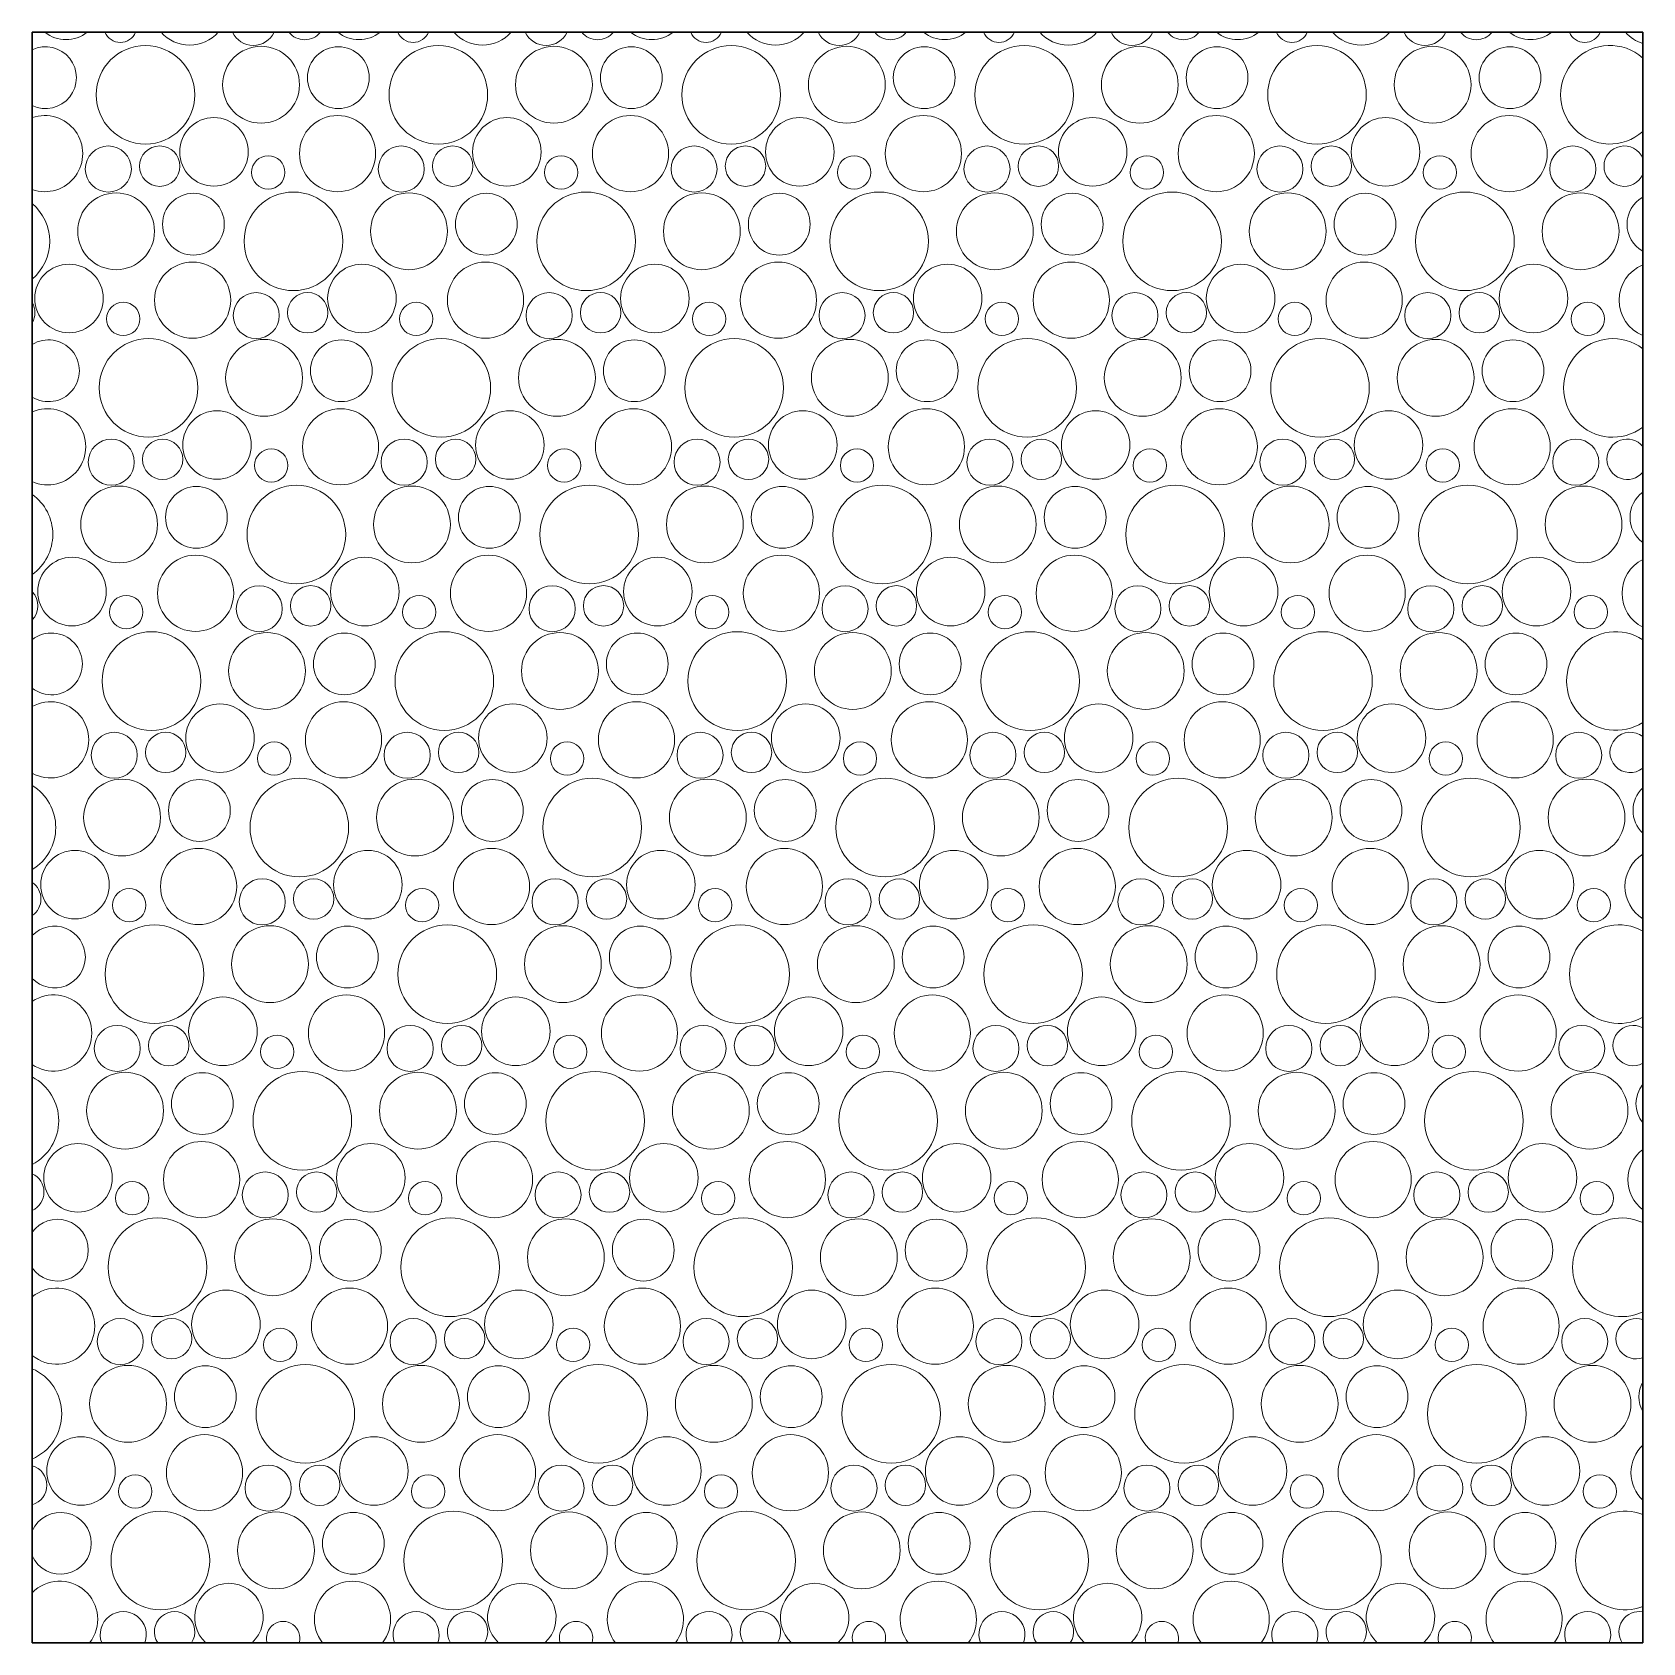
# Model space of a CAD drawing. Header units: centimetres. Extents: x 2952 to 4857, y -1578 to 78.
# Drawn here: x 3645.2 to 3745.2, y -727.1 to -627.1 of the extents above; entities that cross this region are included whole.
import ezdxf

# ---------------------------------------------------------------- set-up
doc = ezdxf.new("R2010")
doc.units = ezdxf.units.CM
doc.header["$MEASUREMENT"] = 0
doc.layers.add('fill', color=7, linetype='Continuous')

# ---------------------------------------------------------------- blocks, each defined once
blk = doc.blocks.new('*X3')
at = {"layer": 'fill', "color": 150, "linetype": 'Continuous', "lineweight": 13}
for centre, radius in [((3652.186, -630.948), 3.061), ((3659.365, -630.325), 2.385), ((3664.166, -629.884), 1.918), ((3670.372, -630.948), 3.061), ((3677.55, -630.325), 2.385), ((3682.352, -629.884), 1.918), ((3688.557, -630.948), 3.061), ((3695.735, -630.325), 2.385), ((3700.537, -629.884), 1.918), ((3706.743, -630.948), 3.061), ((3713.921, -630.325), 2.385), ((3718.722, -629.884), 1.918), ((3724.928, -630.948), 3.061), ((3732.106, -630.325), 2.385), ((3736.908, -629.884), 1.918), ((3656.442, -634.494), 2.128), ((3664.115, -634.602), 2.365), ((3674.627, -634.494), 2.128), ((3682.301, -634.602), 2.365), ((3692.812, -634.494), 2.128), ((3700.486, -634.602), 2.365), ((3710.998, -634.494), 2.128), ((3718.672, -634.602), 2.365), ((3729.183, -634.494), 2.128), ((3736.857, -634.602), 2.365), ((3649.882, -635.557), 1.429), ((3653.073, -635.38), 1.254), ((3659.81, -635.765), 1.034), ((3668.067, -635.557), 1.429), ((3671.258, -635.38), 1.254), ((3677.996, -635.765), 1.034), ((3686.252, -635.557), 1.429), ((3689.444, -635.38), 1.254), ((3696.181, -635.765), 1.034), ((3704.438, -635.557), 1.429), ((3707.629, -635.38), 1.254), ((3714.366, -635.765), 1.034), ((3722.623, -635.557), 1.429), ((3725.814, -635.38), 1.254), ((3732.552, -635.765), 1.034), ((3740.808, -635.557), 1.429), ((3650.365, -639.425), 2.385), ((3655.166, -638.984), 1.918), ((3661.372, -640.047), 3.061), ((3668.55, -639.425), 2.385), ((3673.352, -638.984), 1.918), ((3679.557, -640.047), 3.061), ((3686.735, -639.425), 2.385), ((3691.537, -638.984), 1.918), ((3697.743, -640.047), 3.061), ((3704.921, -639.425), 2.385), ((3709.722, -638.984), 1.918), ((3715.928, -640.047), 3.061), ((3723.106, -639.425), 2.385), ((3727.908, -638.984), 1.918), ((3734.113, -640.047), 3.061), ((3741.292, -639.425), 2.385), ((3647.442, -643.593), 2.128), ((3655.115, -643.702), 2.365), ((3665.627, -643.593), 2.128), ((3673.301, -643.702), 2.365), ((3683.812, -643.593), 2.128), ((3691.486, -643.702), 2.365), ((3701.998, -643.593), 2.128), ((3709.672, -643.702), 2.365), ((3720.183, -643.593), 2.128), ((3727.857, -643.702), 2.365), ((3738.368, -643.593), 2.128), ((3650.81, -644.864), 1.034), ((3659.067, -644.657), 1.429), ((3662.258, -644.48), 1.254), ((3668.996, -644.864), 1.034), ((3677.252, -644.657), 1.429), ((3680.444, -644.48), 1.254), ((3687.181, -644.864), 1.034), ((3695.438, -644.657), 1.429), ((3698.629, -644.48), 1.254), ((3705.366, -644.864), 1.034), ((3713.623, -644.657), 1.429), ((3716.814, -644.48), 1.254), ((3723.552, -644.864), 1.034), ((3731.808, -644.657), 1.429), ((3735, -644.48), 1.254), ((3741.737, -644.864), 1.034), ((3652.372, -649.147), 3.061), ((3659.55, -648.524), 2.385), ((3664.352, -648.083), 1.918), ((3670.557, -649.147), 3.061), ((3677.735, -648.524), 2.385), ((3682.537, -648.083), 1.918), ((3688.743, -649.147), 3.061), ((3695.921, -648.524), 2.385), ((3700.722, -648.083), 1.918), ((3706.928, -649.147), 3.061), ((3714.106, -648.524), 2.385), ((3718.908, -648.083), 1.918), ((3725.113, -649.147), 3.061), ((3732.292, -648.524), 2.385), ((3737.093, -648.083), 1.918), ((3656.627, -652.693), 2.128), ((3664.301, -652.802), 2.365), ((3674.812, -652.693), 2.128), ((3682.486, -652.802), 2.365), ((3692.998, -652.693), 2.128), ((3700.672, -652.802), 2.365), ((3711.183, -652.693), 2.128), ((3718.857, -652.802), 2.365), ((3729.368, -652.693), 2.128), ((3737.042, -652.802), 2.365), ((3650.067, -653.757), 1.429), ((3653.258, -653.58), 1.254), ((3659.996, -653.964), 1.034), ((3668.252, -653.757), 1.429), ((3671.444, -653.58), 1.254), ((3678.181, -653.964), 1.034), ((3686.438, -653.757), 1.429), ((3689.629, -653.58), 1.254), ((3696.366, -653.964), 1.034), ((3704.623, -653.757), 1.429), ((3707.814, -653.58), 1.254), ((3714.552, -653.964), 1.034), ((3722.808, -653.757), 1.429), ((3726, -653.58), 1.254), ((3732.737, -653.964), 1.034), ((3740.994, -653.757), 1.429), ((3650.55, -657.624), 2.385), ((3655.352, -657.183), 1.918), ((3661.557, -658.247), 3.061), ((3668.735, -657.624), 2.385), ((3673.537, -657.183), 1.918), ((3679.743, -658.247), 3.061), ((3686.921, -657.624), 2.385), ((3691.722, -657.183), 1.918), ((3697.928, -658.247), 3.061), ((3705.106, -657.624), 2.385), ((3709.908, -657.183), 1.918), ((3716.113, -658.247), 3.061), ((3723.292, -657.624), 2.385), ((3728.093, -657.183), 1.918), ((3734.299, -658.247), 3.061), ((3741.477, -657.624), 2.385), ((3647.627, -661.793), 2.128), ((3655.301, -661.901), 2.365), ((3665.812, -661.793), 2.128), ((3673.486, -661.901), 2.365), ((3683.998, -661.793), 2.128), ((3691.672, -661.901), 2.365), ((3702.183, -661.793), 2.128), ((3709.857, -661.901), 2.365), ((3720.368, -661.793), 2.128), ((3728.042, -661.901), 2.365), ((3738.554, -661.793), 2.128), ((3659.252, -662.857), 1.429), ((3662.444, -662.679), 1.254), ((3677.438, -662.857), 1.429), ((3680.629, -662.679), 1.254), ((3695.623, -662.857), 1.429), ((3698.814, -662.679), 1.254), ((3713.808, -662.857), 1.429), ((3717, -662.679), 1.254), ((3731.994, -662.857), 1.429), ((3735.185, -662.679), 1.254), ((3650.996, -663.064), 1.034), ((3669.181, -663.064), 1.034), ((3687.366, -663.064), 1.034), ((3705.552, -663.064), 1.034), ((3723.737, -663.064), 1.034), ((3741.922, -663.064), 1.034), ((3652.557, -667.347), 3.061), ((3659.735, -666.724), 2.385), ((3664.537, -666.283), 1.918), ((3670.743, -667.347), 3.061), ((3677.921, -666.724), 2.385), ((3682.722, -666.283), 1.918), ((3688.928, -667.347), 3.061), ((3696.106, -666.724), 2.385), ((3700.908, -666.283), 1.918), ((3707.113, -667.347), 3.061), ((3714.292, -666.724), 2.385), ((3719.093, -666.283), 1.918), ((3725.299, -667.347), 3.061), ((3732.477, -666.724), 2.385), ((3737.279, -666.283), 1.918), ((3656.812, -670.893), 2.128), ((3664.486, -671.001), 2.365), ((3674.998, -670.893), 2.128), ((3682.672, -671.001), 2.365), ((3693.183, -670.893), 2.128), ((3700.857, -671.001), 2.365), ((3711.368, -670.893), 2.128), ((3719.042, -671.001), 2.365), ((3729.554, -670.893), 2.128), ((3737.228, -671.001), 2.365), ((3650.252, -671.957), 1.429), ((3653.444, -671.779), 1.254), ((3668.438, -671.957), 1.429), ((3671.629, -671.779), 1.254), ((3686.623, -671.957), 1.429), ((3689.814, -671.779), 1.254), ((3704.808, -671.957), 1.429), ((3708, -671.779), 1.254), ((3722.994, -671.957), 1.429), ((3726.185, -671.779), 1.254), ((3741.179, -671.957), 1.429), ((3660.181, -672.164), 1.034), ((3678.366, -672.164), 1.034), ((3696.552, -672.164), 1.034), ((3714.737, -672.164), 1.034), ((3732.922, -672.164), 1.034), ((3650.735, -675.824), 2.385), ((3655.537, -675.383), 1.918), ((3661.743, -676.447), 3.061), ((3668.921, -675.824), 2.385), ((3673.722, -675.383), 1.918), ((3679.928, -676.447), 3.061), ((3687.106, -675.824), 2.385), ((3691.908, -675.383), 1.918), ((3698.113, -676.447), 3.061), ((3705.292, -675.824), 2.385), ((3710.093, -675.383), 1.918), ((3716.299, -676.447), 3.061), ((3723.477, -675.824), 2.385), ((3728.279, -675.383), 1.918), ((3734.484, -676.447), 3.061), ((3741.662, -675.824), 2.385), ((3647.812, -679.993), 2.128), ((3655.486, -680.101), 2.365), ((3665.998, -679.993), 2.128), ((3673.672, -680.101), 2.365), ((3684.183, -679.993), 2.128), ((3691.857, -680.101), 2.365), ((3702.368, -679.993), 2.128), ((3710.042, -680.101), 2.365), ((3720.554, -679.993), 2.128), ((3728.228, -680.101), 2.365), ((3738.739, -679.993), 2.128), ((3659.438, -681.056), 1.429), ((3662.629, -680.879), 1.254), ((3677.623, -681.056), 1.429), ((3680.814, -680.879), 1.254), ((3695.808, -681.056), 1.429), ((3699, -680.879), 1.254), ((3713.994, -681.056), 1.429), ((3717.185, -680.879), 1.254), ((3732.179, -681.056), 1.429), ((3735.371, -680.879), 1.254), ((3651.181, -681.264), 1.034), ((3669.366, -681.264), 1.034), ((3687.552, -681.264), 1.034), ((3705.737, -681.264), 1.034), ((3723.922, -681.264), 1.034), ((3742.108, -681.264), 1.034), ((3652.743, -685.546), 3.061), ((3659.921, -684.924), 2.385), ((3664.722, -684.483), 1.918), ((3670.928, -685.546), 3.061), ((3678.106, -684.924), 2.385), ((3682.908, -684.483), 1.918), ((3689.113, -685.546), 3.061), ((3696.292, -684.924), 2.385), ((3701.093, -684.483), 1.918), ((3707.299, -685.546), 3.061), ((3714.477, -684.924), 2.385), ((3719.279, -684.483), 1.918), ((3725.484, -685.546), 3.061), ((3732.662, -684.924), 2.385), ((3737.464, -684.483), 1.918), ((3656.998, -689.092), 2.128), ((3664.672, -689.201), 2.365), ((3675.183, -689.092), 2.128), ((3682.857, -689.201), 2.365), ((3693.368, -689.092), 2.128), ((3701.042, -689.201), 2.365), ((3711.554, -689.092), 2.128), ((3719.228, -689.201), 2.365), ((3729.739, -689.092), 2.128), ((3737.413, -689.201), 2.365), ((3650.438, -690.156), 1.429), ((3653.629, -689.979), 1.254), ((3668.623, -690.156), 1.429), ((3671.814, -689.979), 1.254), ((3686.808, -690.156), 1.429), ((3690, -689.979), 1.254), ((3704.994, -690.156), 1.429), ((3708.185, -689.979), 1.254), ((3723.179, -690.156), 1.429), ((3726.371, -689.979), 1.254), ((3741.365, -690.156), 1.429), ((3660.366, -690.363), 1.034), ((3678.552, -690.363), 1.034), ((3696.737, -690.363), 1.034), ((3714.922, -690.363), 1.034), ((3733.108, -690.363), 1.034), ((3650.921, -694.023), 2.385), ((3655.722, -693.582), 1.918), ((3661.928, -694.646), 3.061), ((3669.106, -694.023), 2.385), ((3673.908, -693.582), 1.918), ((3680.113, -694.646), 3.061), ((3687.292, -694.023), 2.385), ((3692.093, -693.582), 1.918), ((3698.299, -694.646), 3.061), ((3705.477, -694.023), 2.385), ((3710.279, -693.582), 1.918), ((3716.484, -694.646), 3.061), ((3723.662, -694.023), 2.385), ((3728.464, -693.582), 1.918), ((3734.669, -694.646), 3.061), ((3741.848, -694.023), 2.385), ((3655.672, -698.301), 2.365), ((3673.857, -698.301), 2.365), ((3692.042, -698.301), 2.365), ((3710.228, -698.301), 2.365), ((3728.413, -698.301), 2.365), ((3647.998, -698.192), 2.128), ((3666.183, -698.192), 2.128), ((3684.368, -698.192), 2.128), ((3702.554, -698.192), 2.128), ((3720.739, -698.192), 2.128), ((3738.925, -698.192), 2.128), ((3659.623, -699.256), 1.429), ((3662.814, -699.079), 1.254), ((3677.808, -699.256), 1.429), ((3681, -699.079), 1.254), ((3695.994, -699.256), 1.429), ((3699.185, -699.079), 1.254), ((3714.179, -699.256), 1.429), ((3717.371, -699.079), 1.254), ((3732.365, -699.256), 1.429), ((3735.556, -699.079), 1.254), ((3651.366, -699.463), 1.034), ((3669.552, -699.463), 1.034), ((3687.737, -699.463), 1.034), ((3705.922, -699.463), 1.034), ((3724.108, -699.463), 1.034), ((3742.293, -699.463), 1.034), ((3652.928, -703.746), 3.061), ((3660.106, -703.123), 2.385), ((3664.908, -702.682), 1.918), ((3671.113, -703.746), 3.061), ((3678.292, -703.123), 2.385), ((3683.093, -702.682), 1.918), ((3689.299, -703.746), 3.061), ((3696.477, -703.123), 2.385), ((3701.279, -702.682), 1.918), ((3707.484, -703.746), 3.061), ((3714.662, -703.123), 2.385), ((3719.464, -702.682), 1.918), ((3725.669, -703.746), 3.061), ((3732.848, -703.123), 2.385), ((3737.649, -702.682), 1.918), ((3657.183, -707.292), 2.128), ((3664.857, -707.4), 2.365), ((3675.368, -707.292), 2.128), ((3683.042, -707.4), 2.365), ((3693.554, -707.292), 2.128), ((3701.228, -707.4), 2.365), ((3711.739, -707.292), 2.128), ((3719.413, -707.4), 2.365), ((3729.925, -707.292), 2.128), ((3737.598, -707.4), 2.365), ((3650.623, -708.356), 1.429), ((3653.814, -708.179), 1.254), ((3668.808, -708.356), 1.429), ((3672, -708.179), 1.254), ((3686.994, -708.356), 1.429), ((3690.185, -708.179), 1.254), ((3705.179, -708.356), 1.429), ((3708.371, -708.179), 1.254), ((3723.365, -708.356), 1.429), ((3726.556, -708.179), 1.254), ((3741.55, -708.356), 1.429), ((3660.552, -708.563), 1.034), ((3678.737, -708.563), 1.034), ((3696.922, -708.563), 1.034), ((3715.108, -708.563), 1.034), ((3733.293, -708.563), 1.034), ((3651.106, -712.223), 2.385), ((3655.908, -711.782), 1.918), ((3662.113, -712.846), 3.061), ((3669.292, -712.223), 2.385), ((3674.093, -711.782), 1.918), ((3680.299, -712.846), 3.061), ((3687.477, -712.223), 2.385), ((3692.279, -711.782), 1.918), ((3698.484, -712.846), 3.061), ((3705.662, -712.223), 2.385), ((3710.464, -711.782), 1.918), ((3716.669, -712.846), 3.061), ((3723.848, -712.223), 2.385), ((3728.649, -711.782), 1.918), ((3734.855, -712.846), 3.061), ((3742.033, -712.223), 2.385), ((3648.183, -716.392), 2.128), ((3655.857, -716.5), 2.365), ((3666.368, -716.392), 2.128), ((3674.042, -716.5), 2.365), ((3684.554, -716.392), 2.128), ((3692.228, -716.5), 2.365), ((3702.739, -716.392), 2.128), ((3710.413, -716.5), 2.365), ((3720.925, -716.392), 2.128), ((3728.598, -716.5), 2.365), ((3739.11, -716.392), 2.128), ((3651.552, -717.663), 1.034), ((3659.808, -717.456), 1.429), ((3663, -717.278), 1.254), ((3669.737, -717.663), 1.034), ((3677.994, -717.456), 1.429), ((3681.185, -717.278), 1.254), ((3687.922, -717.663), 1.034), ((3696.179, -717.456), 1.429), ((3699.371, -717.278), 1.254), ((3706.108, -717.663), 1.034), ((3714.365, -717.456), 1.429), ((3717.556, -717.278), 1.254), ((3724.293, -717.663), 1.034), ((3732.55, -717.456), 1.429), ((3735.741, -717.278), 1.254), ((3742.479, -717.663), 1.034), ((3653.113, -721.946), 3.061), ((3660.292, -721.323), 2.385), ((3665.093, -720.882), 1.918), ((3671.299, -721.946), 3.061), ((3678.477, -721.323), 2.385), ((3683.279, -720.882), 1.918), ((3689.484, -721.946), 3.061), ((3696.662, -721.323), 2.385), ((3701.464, -720.882), 1.918), ((3707.669, -721.946), 3.061), ((3714.848, -721.323), 2.385), ((3719.649, -720.882), 1.918), ((3725.855, -721.946), 3.061), ((3733.033, -721.323), 2.385), ((3737.835, -720.882), 1.918)]:
    blk.add_circle(centre, radius, dxfattribs=at)
for centre, radius, start, end in [((3645.981, -629.884), 1.918, 244.52749, 115.47251), ((3647.256, -625.394), 2.128, 231.71532, 308.28468), ((3650.625, -626.665), 1.034, 202.70061, 337.29939), ((3654.93, -625.502), 2.365, 221.31411, 318.68589), ((3658.882, -626.458), 1.429, 205.0945, 334.9055), ((3662.073, -626.28), 1.254, 218.68102, 321.31898), ((3665.442, -625.394), 2.128, 231.71532, 308.28468), ((3668.81, -626.665), 1.034, 202.70061, 337.29939), ((3673.115, -625.502), 2.365, 221.31411, 318.68589), ((3677.067, -626.458), 1.429, 205.0945, 334.9055), ((3680.258, -626.28), 1.254, 218.68102, 321.31898), ((3683.627, -625.394), 2.128, 231.71532, 308.28468), ((3686.996, -626.665), 1.034, 202.70061, 337.29939), ((3691.301, -625.502), 2.365, 221.31411, 318.68589), ((3695.252, -626.458), 1.429, 205.0945, 334.9055), ((3698.444, -626.28), 1.254, 218.68102, 321.31898), ((3701.812, -625.394), 2.128, 231.71532, 308.28468), ((3705.181, -626.665), 1.034, 202.70061, 337.29939), ((3709.486, -625.502), 2.365, 221.31411, 318.68589), ((3713.438, -626.458), 1.429, 205.0945, 334.9055), ((3716.629, -626.28), 1.254, 218.68102, 321.31898), ((3719.998, -625.394), 2.128, 231.71532, 308.28468), ((3723.366, -626.665), 1.034, 202.70061, 337.29939), ((3727.672, -625.502), 2.365, 221.31411, 318.68589), ((3731.623, -626.458), 1.429, 205.0945, 334.9055), ((3734.814, -626.28), 1.254, 218.68102, 321.31898), ((3738.183, -625.394), 2.128, 231.71532, 308.28468), ((3743.113, -630.948), 3.061, 48.19064, 311.80936), ((3741.552, -626.665), 1.034, 202.70061, 337.29939), ((3745.857, -625.502), 2.365, 221.31411, 252.70515), ((3645.93, -634.602), 2.365, 250.90472, 109.09528), ((3744, -635.38), 1.254, 23.01482, 336.98518), ((3643.186, -640.047), 3.061, 310.05956, 49.94044), ((3746.093, -638.984), 1.918, 119.33556, 240.66444), ((3746.042, -643.702), 2.365, 112.06507, 247.93493), ((3644.073, -644.48), 1.254, 329.77795, 30.22205), ((3646.166, -648.083), 1.918, 238.21436, 121.78564), ((3743.299, -649.147), 3.061, 52.69305, 307.30695), ((3646.115, -652.802), 2.365, 246.07689, 113.92311), ((3744.185, -653.58), 1.254, 39.41792, 320.58208), ((3643.372, -658.247), 3.061, 305.66283, 54.33717), ((3746.279, -657.183), 1.918, 125.91528, 234.08472), ((3746.228, -661.901), 2.365, 117.00252, 242.99748), ((3644.258, -662.679), 1.254, 315.74265, 44.25735), ((3646.352, -666.283), 1.918, 231.43459, 128.56541), ((3743.484, -667.347), 3.061, 56.9401, 303.0599), ((3646.301, -671.001), 2.365, 241.06084, 118.93916), ((3744.371, -671.779), 1.254, 51.3423, 308.6577), ((3643.557, -676.447), 3.061, 301.49639, 58.50361), ((3746.464, -675.383), 1.918, 133.09839, 226.90161), ((3746.413, -680.101), 2.365, 122.16775, 237.83225), ((3644.444, -680.879), 1.254, 304.6348, 55.3652), ((3646.537, -684.483), 1.918, 223.93954, 136.06046), ((3743.669, -685.546), 3.061, 60.99106, 299.00894), ((3646.486, -689.201), 2.365, 235.7884, 124.2116), ((3744.556, -689.979), 1.254, 61.52355, 298.47645), ((3643.743, -694.646), 3.061, 297.50819, 62.49181), ((3746.649, -693.582), 1.918, 141.25307, 218.74693), ((3746.598, -698.301), 2.365, 127.64521, 232.35479), ((3644.629, -699.079), 1.254, 294.86457, 65.13543), ((3646.722, -702.682), 1.918, 215.2405, 144.7595), ((3743.855, -703.746), 3.061, 64.88878, 295.11122), ((3646.672, -707.4), 2.365, 230.16185, 129.83815), ((3744.741, -708.179), 1.254, 70.79623, 289.20377), ((3643.928, -712.846), 3.061, 293.65985, 66.34015), ((3746.835, -711.782), 1.918, 151.23286, 208.76714), ((3746.784, -716.5), 2.365, 133.56211, 226.43789), ((3644.814, -717.278), 1.254, 285.81941, 74.18059), ((3646.908, -720.882), 1.918, 204.02019, 155.97981), ((3744.04, -721.946), 3.061, 68.6658, 291.3342), ((3646.857, -725.6), 2.365, 321.90867, 135.97127), ((3657.368, -725.492), 2.128, 312.53756, 227.46244), ((3665.042, -725.6), 2.365, 321.90867, 218.09133), ((3675.554, -725.492), 2.128, 312.53756, 227.46244), ((3683.228, -725.6), 2.365, 321.90867, 218.09133), ((3693.739, -725.492), 2.128, 312.53756, 227.46244), ((3701.413, -725.6), 2.365, 321.90867, 218.09133), ((3711.925, -725.492), 2.128, 312.53756, 227.46244), ((3719.598, -725.6), 2.365, 321.90867, 218.09133), ((3730.11, -725.492), 2.128, 312.53756, 227.46244), ((3737.784, -725.6), 2.365, 321.90867, 218.09133), ((3650.808, -726.555), 1.429, 339.3592, 200.6408), ((3654, -726.378), 1.254, 327.08853, 212.91147), ((3660.737, -726.763), 1.034, 343.32689, 196.67311), ((3668.994, -726.555), 1.429, 339.3592, 200.6408), ((3672.185, -726.378), 1.254, 327.08853, 212.91147), ((3678.922, -726.763), 1.034, 343.32689, 196.67311), ((3687.179, -726.555), 1.429, 339.3592, 200.6408), ((3690.371, -726.378), 1.254, 327.08853, 212.91147), ((3697.108, -726.763), 1.034, 343.32689, 196.67311), ((3705.365, -726.555), 1.429, 339.3592, 200.6408), ((3708.556, -726.378), 1.254, 327.08853, 212.91147), ((3715.293, -726.763), 1.034, 343.32689, 196.67311), ((3723.55, -726.555), 1.429, 339.3592, 200.6408), ((3726.741, -726.378), 1.254, 327.08853, 212.91147), ((3733.479, -726.763), 1.034, 343.32689, 196.67311), ((3741.735, -726.555), 1.429, 339.3592, 200.6408), ((3744.927, -726.378), 1.254, 79.56849, 212.91147)]:
    blk.add_arc(centre, radius, start, end, dxfattribs=at)

msp = doc.modelspace()

# ---------------------------------------------------------------- linework, layer by layer
at = {"layer": 'fill', "color": 7, "linetype": 'Continuous', "lineweight": 30, "flags": 128}
msp.add_lwpolyline([(3645.156, -727.059), (3745.154, -727.059), (3745.154, -627.064), (3645.156, -627.064)], close=True, dxfattribs=at)

# ---------------------------------------------------------------- block references
at = {"layer": 'fill', "color": 150, "linetype": 'Continuous', "lineweight": 13}
msp.add_blockref('*X3', (0, 0), dxfattribs=at)

doc.saveas('drawing.dxf')
